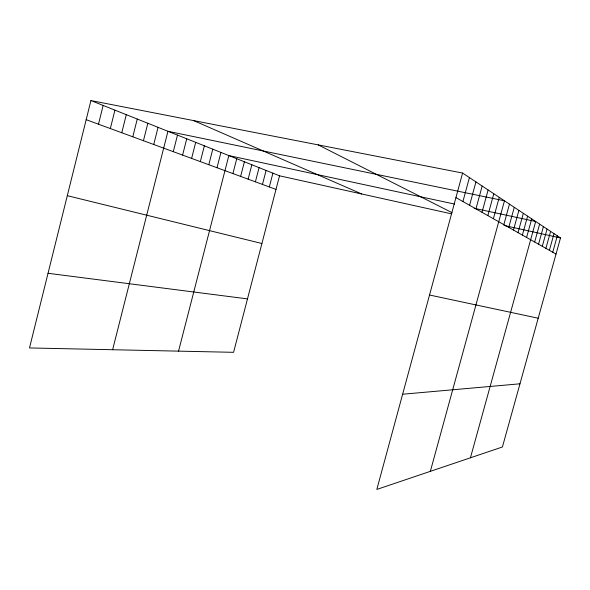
<?xml version="1.0" encoding="UTF-8"?>
<svg xmlns="http://www.w3.org/2000/svg" width="590" height="590" viewBox="0 0 590 590"><rect width="100%" height="100%" fill="white"/><g stroke="black" fill="none" stroke-linecap="round" stroke-linejoin="round"><path stroke-width="0.89" d="M90.926 100.566L29.5 347.945L233.574 352.319L279.542 175.805L90.926 100.566L462.59 173.054L560.5 237.947L502.422 446.984L376.826 489.435L462.59 173.054M98.478 124.195L103.154 105.448M110.337 128.554L114.932 110.146M121.769 132.75L126.297 114.674M132.794 136.799L137.256 119.047M143.444 140.708L147.839 123.273M153.732 144.491L158.061 127.344M112.624 349.723L167.944 131.29L504.465 200.806L430.353 471.344M173.29 151.674L177.494 135.103M182.598 155.089L186.742 138.79M191.61 158.4L195.696 142.36M200.334 161.608L204.369 145.826M208.801 164.713L212.776 149.174M217.002 167.722L220.926 152.427M178.549 351.139L228.839 155.583L454.676 204.096M232.917 173.571L236.738 158.732M240.631 176.403L244.407 161.793M248.125 179.154L251.849 164.758M255.396 181.823L259.069 167.641M262.462 184.419L266.09 170.444M269.328 186.941L272.912 173.165M462.921 201.537L469.426 177.583M469.581 205.291L475.946 181.904M475.946 208.882L482.17 186.027M482.023 212.311L488.114 189.973M487.834 215.586L493.8 193.741M493.395 218.728L499.243 197.348M503.845 224.628L509.472 204.125M508.757 227.401L514.274 207.311M513.477 230.063L518.89 210.372M518.02 232.622L523.33 213.315M522.386 235.085L527.607 216.147M526.59 237.46L531.723 218.875M470.437 457.796L535.683 221.501L474.117 208.277M534.673 242.018L539.621 224.112M538.552 244.208L543.412 226.619M542.291 246.318L547.07 229.045M545.905 248.353L550.603 231.391M549.393 250.322L554.017 233.647M552.764 252.225L557.314 235.838M402.638 394.231L519.974 383.802M48.033 273.288L247.483 298.894M429.527 295.015L538.198 318.217M279.542 175.805L451.276 213.794M503.956 225.439L560.5 237.947M67.304 195.681L261.908 243.508M86.177 119.682L276.002 189.397M193.638 120.596L361.744 193.985M318.209 144.897L451.984 212.621M455.937 197.591L556.023 254.069"/></g></svg>
